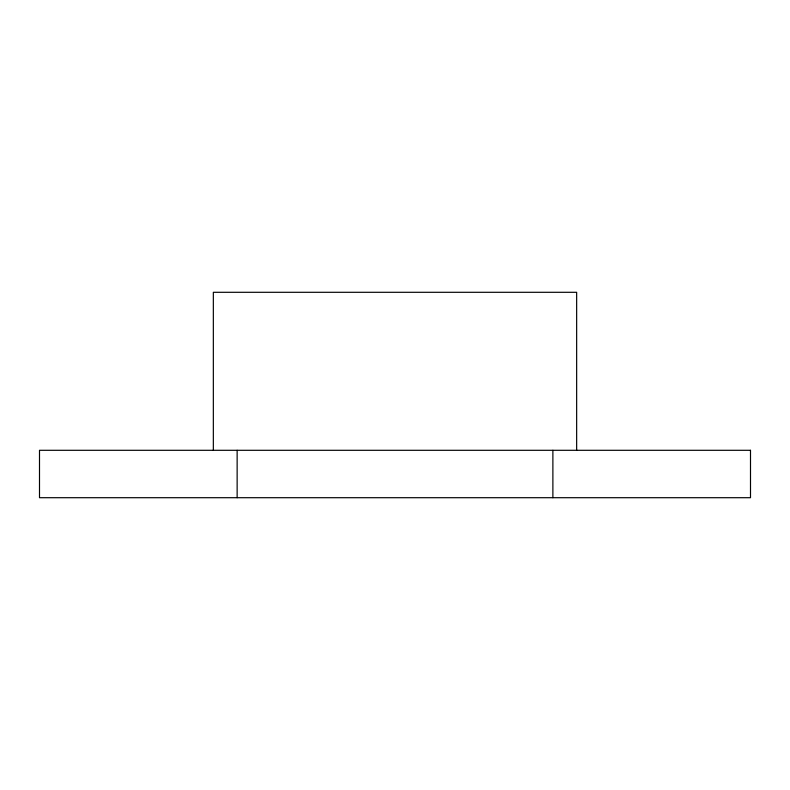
<?xml version="1.0" encoding="UTF-8"?>
<svg xmlns="http://www.w3.org/2000/svg" width="790" height="790" viewBox="0 0 790 790"><rect width="100%" height="100%" fill="white"/><g stroke="black" fill="none" stroke-linecap="round" stroke-linejoin="round"><path stroke-width="1.19" d="M576.651 450.3L576.651 292.3L213.34 292.3L213.34 450.3M552.882 450.3L552.882 497.7M237.138 450.3L237.138 497.7M750.5 450.3L39.5 450.3L39.5 497.7L750.5 497.7L750.5 450.3"/></g></svg>
